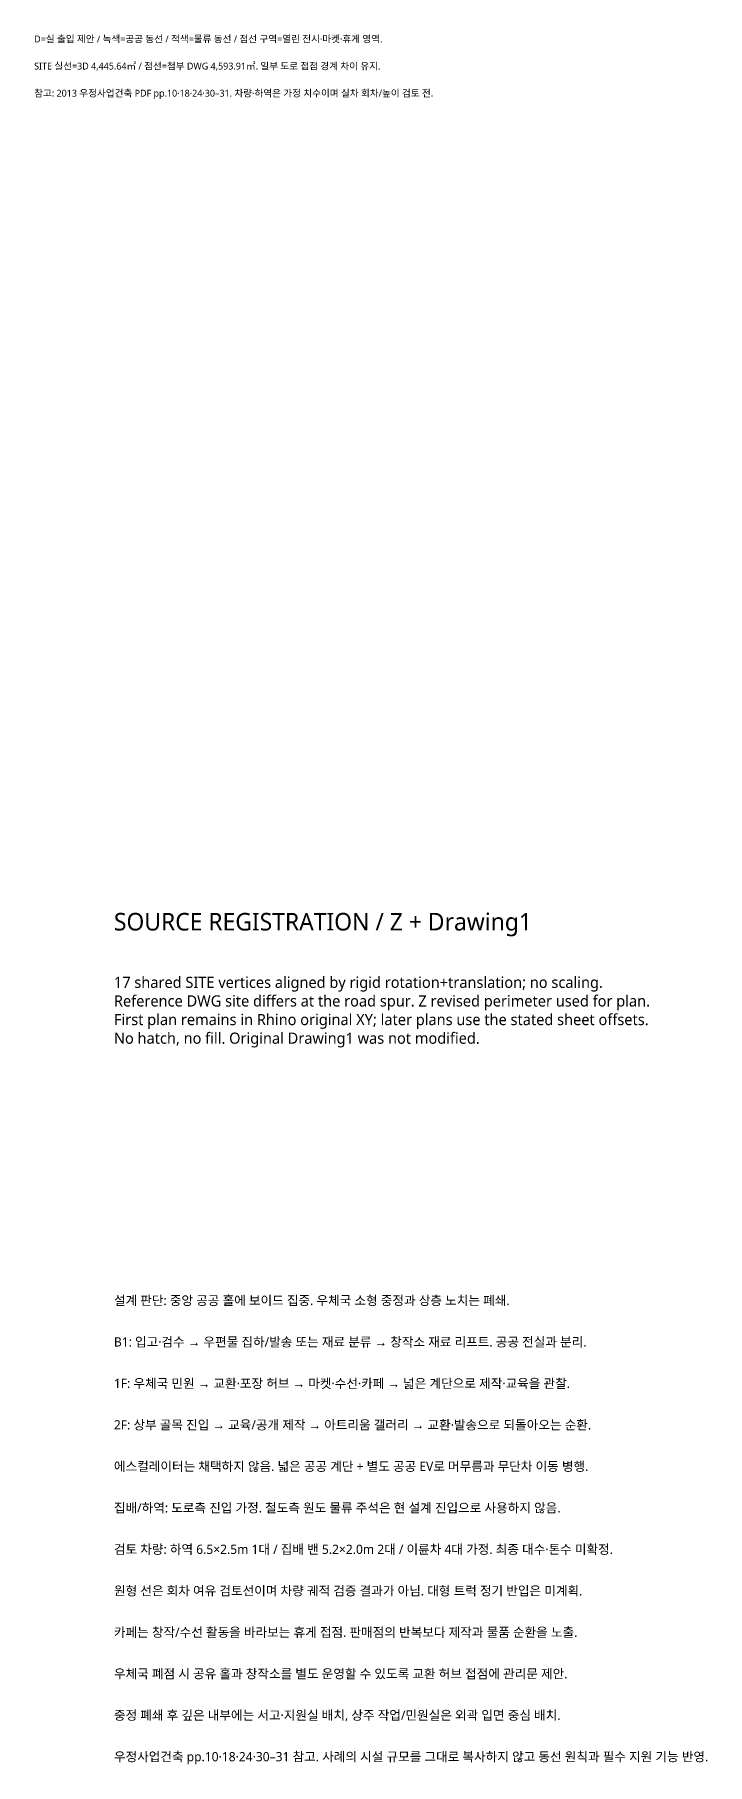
# Model space of a CAD drawing. Header units: millimetres. Extents: x -71701 to 357366, y 1091126 to 1572246.
# Drawn here: x 78306 to 120473, y 1156725 to 1265158 of the extents above; entities that cross this region are included whole.
import ezdxf

# ---------------------------------------------------------------- set-up
doc = ezdxf.new("R2010")
doc.units = ezdxf.units.MM
doc.layers.add('L4_TEXT', color=7, linetype='Continuous', lineweight=13)
doc.layers.add('SOURCE_NOTES', color=7, linetype='Continuous', lineweight=18)
doc.styles.add('KOREAN', font='malgun.ttf')

msp = doc.modelspace()

# ---------------------------------------------------------------- texts
at = {"layer": 'L4_TEXT', "char_height": 430, "width": 110000, "attachment_point": 1, "style": 'KOREAN'}
for s, insert in [('D=실 출입 제안 / 녹색=공공 동선 / 적색=물류 동선 / 점선 구역=열린 전시·마켓·휴게 영역.', (78277, 1265100)), ('SITE 실선=3D 4,445.64㎡ / 점선=첨부 DWG 4,593.91㎡. 일부 도로 접점 경계 차이 유지.', (78277, 1263400)), ('참고: 2013 우정사업건축 PDF pp.10·18·24·30–31. 차량·하역은 가정 치수이며 실차 회차/높이 검토 전.', (78277, 1261700))]:
    msp.add_mtext(s, dxfattribs=dict(at, insert=insert))
at = {"layer": 'SOURCE_NOTES', "width": 110000, "attachment_point": 1, "style": 'KOREAN'}
for s, insert, char_height in [('SOURCE REGISTRATION / Z + Drawing1', (83277, 1210100), 1100), ('17 shared SITE vertices aligned by rigid rotation+translation; no scaling.\\PReference DWG site differs at the road spur. Z revised perimeter used for plan.\\PFirst plan remains in Rhino original XY; later plans use the stated sheet offsets.\\PNo hatch, no fill. Original Drawing1 was not modified.', (83277, 1206100), 700), ('설계 판단: 중앙 공공 홀에 보이드 집중. 우체국 소형 중정과 상층 노치는 폐쇄.', (83277, 1186100), 580), ('B1: 입고·검수 → 우편물 집하/발송 또는 재료 분류 → 창작소 재료 리프트. 공공 전실과 분리.', (83277, 1183500), 580), ('1F: 우체국 민원 → 교환·포장 허브 → 마켓·수선·카페 → 넓은 계단으로 제작·교육을 관찰.', (83277, 1180900), 580), ('2F: 상부 골목 진입 → 교육/공개 제작 → 아트리움 갤러리 → 교환·발송으로 되돌아오는 순환.', (83277, 1178300), 580), ('에스컬레이터는 채택하지 않음. 넓은 공공 계단 + 별도 공공 EV로 머무름과 무단차 이동 병행.', (83277, 1175700), 580), ('집배/하역: 도로측 진입 가정. 철도측 원도 물류 주석은 현 설계 진입으로 사용하지 않음.', (83277, 1173100), 580), ('검토 차량: 하역 6.5×2.5m 1대 / 집배 밴 5.2×2.0m 2대 / 이륜차 4대 가정. 최종 대수·톤수 미확정.', (83277, 1170500), 580), ('원형 선은 회차 여유 검토선이며 차량 궤적 검증 결과가 아님. 대형 트럭 정기 반입은 미계획.', (83277, 1167900), 580), ('카페는 창작/수선 활동을 바라보는 휴게 접점. 판매점의 반복보다 제작과 물품 순환을 노출.', (83277, 1165300), 580), ('우체국 폐점 시 공유 홀과 창작소를 별도 운영할 수 있도록 교환 허브 접점에 관리문 제안.', (83277, 1162700), 580), ('중정 폐쇄 후 깊은 내부에는 서고·지원실 배치, 상주 작업/민원실은 외곽 입면 중심 배치.', (83277, 1160100), 580), ('우정사업건축 pp.10·18·24·30–31 참고. 사례의 시설 규모를 그대로 복사하지 않고 동선 원칙과 필수 지원 기능 반영.', (83277, 1157500), 580)]:
    msp.add_mtext(s, dxfattribs=dict(at, insert=insert, char_height=char_height))

doc.saveas('drawing.dxf')
